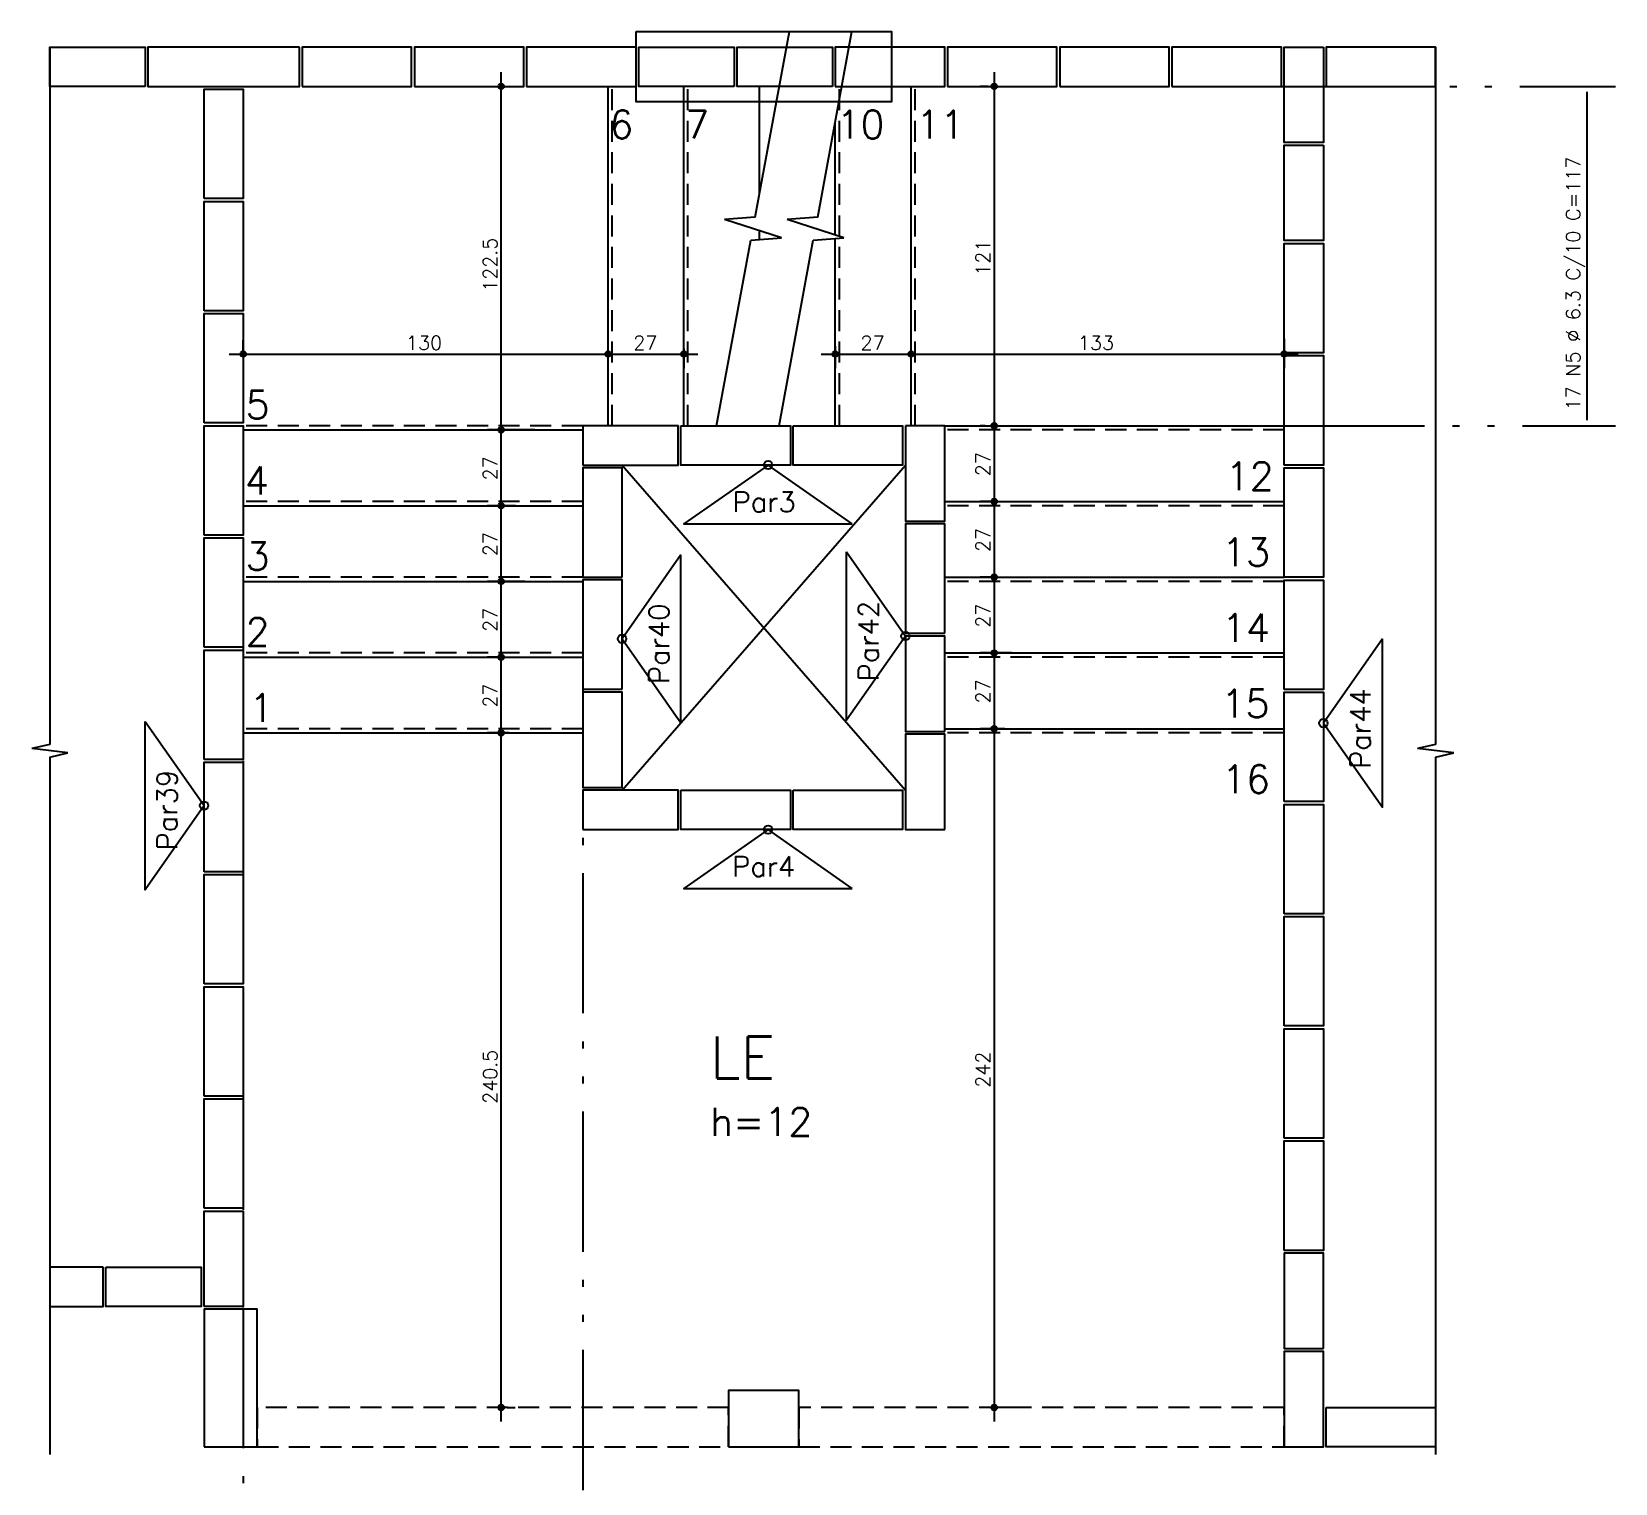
# Model space of a CAD drawing. Extents: x -1.9 to 86, y -1.6 to 60.9.
# Drawn here: x 14.95 to 37.53, y 19.7 to 40.4 of the extents above; entities that cross this region are included whole.
import ezdxf

# ---------------------------------------------------------------- set-up
doc = ezdxf.new("R2010")
doc.units = 0
doc.header["$MEASUREMENT"] = 0
doc.linetypes.add('ESTILO_TQS_0001', pattern=[0.45, 0.3, -0.15])
doc.linetypes.add('ESTILO_TQS_0004', pattern=[3.3, 2, -0.4, 0.05, -0.4, 0.05, -0.4])
for name, color, linetype in [('PENA_01', 1, 'CONTINUOUS'), ('PENA_02', 2, 'CONTINUOUS'), ('PENA_03', 3, 'CONTINUOUS'), ('PENA_05', 5, 'CONTINUOUS')]:
    doc.layers.add(name, color=color, linetype=linetype)
doc.styles.get("Standard").update_dxf_attribs({"font": 'ROMANS.SHX'})

msp = doc.modelspace()

# ---------------------------------------------------------------- linework, layer by layer
at = {"layer": 'PENA_01', "linetype": 'Continuous'}
for p, q in [((25.263, 37.754), (25.752, 40.398)), ((26.156, 37.754), (26.644, 40.398)), ((15.207, 40.178), (15.207, 30.234)), ((34.967, 40.178), (34.967, 30.234)), ((21.645, 34.518), (21.645, 39.818)), ((28.673, 39.818), (28.673, 34.578)), ((21.732, 39.618), (21.845, 39.618)), ((28.587, 39.618), (28.473, 39.618)), ((24.714, 34.778), (25.202, 37.422)), ((25.606, 34.778), (26.094, 37.422)), ((17.967, 35.798), (17.967, 36)), ((23.167, 35.92), (23.167, 36)), ((23.167, 35.92), (23.167, 36)), ((26.407, 35.912), (26.407, 35.6)), ((27.487, 35.99), (27.487, 36)), ((27.487, 35.99), (27.487, 36)), ((32.807, 36.019), (32.807, 35.6)), ((17.767, 35.8), (23.367, 35.8)), ((22.967, 35.8), (24.447, 35.8)), ((24.247, 35.88), (24.247, 35.6)), ((26.207, 35.8), (27.687, 35.8)), ((27.287, 35.8), (33.007, 35.8)), ((21.645, 33.438), (21.645, 34.918)), ((28.543, 34.778), (28.473, 34.778)), ((28.543, 34.778), (28.473, 34.778)), ((28.673, 34.978), (28.673, 33.498)), ((21.922, 34.718), (21.445, 34.718)), ((22.124, 34.718), (21.445, 34.718)), ((28.673, 33.898), (28.673, 32.418)), ((21.645, 32.358), (21.645, 33.838)), ((28.694, 33.698), (28.473, 33.698)), ((28.694, 33.698), (28.473, 33.698)), ((21.848, 33.638), (21.445, 33.638)), ((21.848, 33.638), (21.445, 33.638)), ((21.645, 31.278), (21.645, 32.758)), ((28.673, 32.818), (28.673, 31.338)), ((21.982, 32.558), (21.445, 32.558)), ((21.782, 32.558), (21.445, 32.558)), ((28.694, 32.618), (28.473, 32.618)), ((28.694, 32.618), (28.473, 32.618)), ((21.645, 30.198), (21.645, 31.678)), ((28.673, 31.738), (28.673, 30.258)), ((21.671, 31.478), (21.445, 31.478)), ((21.671, 31.478), (21.445, 31.478)), ((28.919, 31.538), (28.473, 31.538)), ((28.919, 31.538), (28.473, 31.538)), ((21.645, 20.578), (21.645, 30.598)), ((28.673, 30.658), (28.673, 20.578)), ((20.587, 30.398), (21.845, 30.398)), ((21.757, 30.398), (21.445, 30.398)), ((28.826, 30.458), (28.473, 30.458)), ((28.826, 30.458), (28.473, 30.458)), ((15.207, 30.052), (15.207, 20.108)), ((34.967, 30.052), (34.967, 20.108)), ((21.727, 20.778), (21.845, 20.778)), ((29.147, 20.778), (28.473, 20.778))]:
    msp.add_line(p, q, dxfattribs=at)
at = {"layer": 'PENA_01', "linetype": 'ESTILO_TQS_0001'}
for p, q in [((23.227, 34.778), (23.227, 39.618)), ((24.307, 34.778), (24.307, 39.618)), ((26.467, 34.778), (26.467, 39.618)), ((27.547, 34.778), (27.547, 39.618)), ((22.807, 34.778), (17.967, 34.778)), ((32.807, 34.718), (27.967, 34.718)), ((22.807, 33.698), (17.967, 33.698)), ((32.807, 33.638), (27.967, 33.638)), ((22.807, 32.618), (17.967, 32.618)), ((32.807, 32.558), (27.967, 32.558)), ((22.807, 31.538), (17.967, 31.538)), ((32.807, 31.478), (27.967, 31.478)), ((22.807, 30.458), (17.967, 30.458)), ((32.807, 30.398), (27.967, 30.398))]:
    msp.add_line(p, q, dxfattribs=at)
at = {"layer": 'PENA_01', "linetype": 'ESTILO_TQS_0004'}
for p, q in [((32.767, 39.618), (37.529, 39.618)), ((32.807, 34.778), (37.529, 34.778)), ((17.967, 32.398), (17.967, 16.951)), ((22.807, 31.799), (22.807, 16.951))]:
    msp.add_line(p, q, dxfattribs=at)
at = {"layer": 'PENA_01', "linetype": 'Continuous'}
for points in [[(16.567, 39.618), (15.207, 39.618), (15.207, 40.178), (16.567, 40.178), (16.567, 39.618)], [(18.767, 40.178), (16.607, 40.178), (16.607, 39.618), (18.767, 39.618), (18.767, 40.178)], [(18.807, 39.618), (20.367, 39.618), (20.367, 40.178), (18.807, 40.178), (18.807, 39.618)], [(20.407, 39.618), (21.967, 39.618), (21.967, 40.178), (20.407, 40.178), (20.407, 39.618)], [(22.007, 39.618), (23.567, 39.618), (23.567, 40.178), (22.007, 40.178), (22.007, 39.618)], [(24.967, 39.618), (23.607, 39.618), (23.607, 40.178), (24.967, 40.178), (24.967, 39.618)], [(26.367, 39.618), (25.007, 39.618), (25.007, 40.178), (26.367, 40.178), (26.367, 39.618)], [(26.407, 39.618), (27.967, 39.618), (27.967, 40.178), (26.407, 40.178), (26.407, 39.618)], [(28.007, 39.618), (29.567, 39.618), (29.567, 40.178), (28.007, 40.178), (28.007, 39.618)], [(29.607, 39.618), (31.167, 39.618), (31.167, 40.178), (29.607, 40.178), (29.607, 39.618)], [(31.207, 39.618), (32.767, 39.618), (32.767, 40.178), (31.207, 40.178), (31.207, 39.618)], [(33.367, 40.178), (33.367, 38.818), (32.807, 38.818), (32.807, 40.178), (33.367, 40.178)], [(33.407, 39.618), (34.967, 39.618), (34.967, 40.178), (33.407, 40.178), (33.407, 39.618)], [(17.407, 38.018), (17.407, 39.578), (17.967, 39.578), (17.967, 38.018), (17.407, 38.018)], [(33.367, 38.778), (33.367, 37.418), (32.807, 37.418), (32.807, 38.778), (33.367, 38.778)], [(17.407, 36.418), (17.407, 37.978), (17.967, 37.978), (17.967, 36.418), (17.407, 36.418)], [(32.807, 35.818), (32.807, 37.378), (33.367, 37.378), (33.367, 35.818), (32.807, 35.818)], [(17.407, 34.818), (17.407, 36.378), (17.967, 36.378), (17.967, 34.818), (17.407, 34.818)], [(32.807, 34.218), (32.807, 35.778), (33.367, 35.778), (33.367, 34.218), (32.807, 34.218)], [(17.407, 33.218), (17.407, 34.778), (17.967, 34.778), (17.967, 33.218), (17.407, 33.218)], [(22.807, 34.218), (24.167, 34.218), (24.167, 34.778), (22.807, 34.778), (22.807, 34.218)], [(24.207, 34.778), (25.767, 34.778), (25.767, 34.218), (24.207, 34.218), (24.207, 34.778)], [(25.807, 34.778), (27.367, 34.778), (27.367, 34.218), (25.807, 34.218), (25.807, 34.778)], [(27.407, 34.778), (27.407, 33.418), (27.967, 33.418), (27.967, 34.778), (27.407, 34.778)], [(23.367, 32.619), (23.367, 34.179), (22.807, 34.179), (22.807, 32.619), (23.367, 32.619)], [(23.367, 34.218), (27.407, 29.579)], [(23.367, 29.579), (27.407, 34.218)], [(32.807, 32.618), (32.807, 34.178), (33.367, 34.178), (33.367, 32.618), (32.807, 32.618)], [(27.967, 31.819), (27.967, 33.379), (27.407, 33.379), (27.407, 31.819), (27.967, 31.819)], [(17.407, 31.618), (17.407, 33.178), (17.967, 33.178), (17.967, 31.618), (17.407, 31.618)], [(23.367, 31.019), (23.367, 32.579), (22.807, 32.579), (22.807, 31.019), (23.367, 31.019)], [(32.807, 31.018), (32.807, 32.578), (33.367, 32.578), (33.367, 31.018), (32.807, 31.018)], [(27.967, 30.419), (27.967, 31.779), (27.407, 31.779), (27.407, 30.419), (27.967, 30.419)], [(17.407, 30.018), (17.407, 31.578), (17.967, 31.578), (17.967, 30.018), (17.407, 30.018)], [(22.807, 30.979), (22.807, 29.619), (23.367, 29.619), (23.367, 30.979), (22.807, 30.979)], [(32.807, 29.418), (32.807, 30.978), (33.367, 30.978), (33.367, 29.418), (32.807, 29.418)], [(27.967, 29.019), (27.967, 30.379), (27.407, 30.379), (27.407, 29.019), (27.967, 29.019)], [(17.407, 28.418), (17.407, 29.978), (17.967, 29.978), (17.967, 28.418), (17.407, 28.418)], [(22.807, 29.019), (24.167, 29.019), (24.167, 29.579), (22.807, 29.579), (22.807, 29.019)], [(24.207, 29.579), (25.767, 29.579), (25.767, 29.019), (24.207, 29.019), (24.207, 29.579)], [(25.807, 29.579), (27.367, 29.579), (27.367, 29.019), (25.807, 29.019), (25.807, 29.579)], [(32.807, 27.818), (32.807, 29.378), (33.367, 29.378), (33.367, 27.818), (32.807, 27.818)], [(17.407, 26.818), (17.407, 28.378), (17.967, 28.378), (17.967, 26.818), (17.407, 26.818)], [(32.807, 26.218), (32.807, 27.778), (33.367, 27.778), (33.367, 26.218), (32.807, 26.218)], [(17.407, 25.218), (17.407, 26.778), (17.967, 26.778), (17.967, 25.218), (17.407, 25.218)], [(32.807, 24.618), (32.807, 26.178), (33.367, 26.178), (33.367, 24.618), (32.807, 24.618)], [(17.407, 23.618), (17.407, 25.178), (17.967, 25.178), (17.967, 23.618), (17.407, 23.618)], [(32.807, 23.018), (32.807, 24.578), (33.367, 24.578), (33.367, 23.018), (32.807, 23.018)], [(17.407, 22.218), (17.407, 23.578), (17.967, 23.578), (17.967, 22.218), (17.407, 22.218)], [(33.367, 21.618), (33.367, 22.978), (32.807, 22.978), (32.807, 21.618), (33.367, 21.618)], [(15.207, 22.218), (15.967, 22.218), (15.967, 22.778)], [(15.967, 22.778), (15.207, 22.778)], [(16.007, 22.778), (17.367, 22.778), (17.367, 22.218), (16.007, 22.218), (16.007, 22.778)], [(33.407, 20.778), (34.967, 20.778), (34.967, 20.218), (33.407, 20.218), (33.407, 20.778)]]:
    msp.add_lwpolyline(points, dxfattribs=at)
at = {"layer": 'PENA_01', "linetype": 'ESTILO_TQS_0001'}
for points in [[(18.167, 20.218), (24.887, 20.218), (24.887, 20.778), (18.167, 20.778), (18.167, 20.218)], [(25.887, 20.218), (32.807, 20.218), (32.807, 20.778), (25.887, 20.778), (25.887, 20.218)]]:
    msp.add_lwpolyline(points, dxfattribs=at)
at = {"layer": 'PENA_02', "linetype": 'Continuous'}
for points in [[(23.167, 34.778), (23.167, 39.618)], [(24.247, 34.778), (24.247, 39.618)], [(25.327, 38.098), (25.327, 39.618)], [(27.487, 34.778), (27.487, 39.618)], [(26.407, 37.496), (26.407, 39.114)], [(25.327, 37.431), (25.327, 37.557)], [(26.407, 34.778), (26.407, 37.446)], [(27.967, 34.778), (32.807, 34.778)], [(17.967, 34.718), (22.807, 34.718)], [(27.967, 33.698), (32.807, 33.698)], [(17.967, 33.638), (22.807, 33.638)], [(17.967, 32.558), (22.807, 32.558)], [(27.967, 32.618), (32.807, 32.618)], [(17.967, 31.478), (22.807, 31.478)], [(27.967, 31.538), (32.807, 31.538)], [(17.967, 30.398), (22.807, 30.398)], [(27.967, 30.458), (32.807, 30.458)], [(17.407, 20.218), (18.167, 20.218), (18.167, 22.178), (17.407, 22.178), (17.407, 20.218)], [(32.807, 20.218), (33.367, 20.218), (33.367, 21.578), (32.807, 21.578), (32.807, 20.218)], [(24.887, 20.218), (25.887, 20.218), (25.887, 21.018), (24.887, 21.018), (24.887, 20.218)]]:
    msp.add_lwpolyline(points, dxfattribs=at)
for centre, radius in [((21.645, 39.618), 0.04), ((21.645, 39.618), 0.02), ((28.673, 39.618), 0.04), ((28.673, 39.618), 0.02), ((17.967, 35.8), 0.04), ((17.967, 35.8), 0.02), ((23.167, 35.8), 0.04), ((23.167, 35.8), 0.04), ((23.167, 35.8), 0.02), ((23.167, 35.8), 0.02), ((24.247, 35.8), 0.04), ((24.247, 35.8), 0.02), ((26.407, 35.8), 0.04), ((26.407, 35.8), 0.02), ((27.487, 35.8), 0.04), ((27.487, 35.8), 0.04), ((27.487, 35.8), 0.02), ((27.487, 35.8), 0.02), ((32.807, 35.8), 0.04), ((32.807, 35.8), 0.02), ((28.673, 34.778), 0.04), ((28.673, 34.778), 0.04), ((28.673, 34.778), 0.02), ((28.673, 34.778), 0.02), ((21.645, 34.718), 0.04), ((21.645, 34.718), 0.04), ((21.645, 34.718), 0.02), ((21.645, 34.718), 0.02), ((21.645, 33.638), 0.04), ((21.645, 33.638), 0.04), ((21.645, 33.638), 0.02), ((21.645, 33.638), 0.02), ((28.673, 33.698), 0.04), ((28.673, 33.698), 0.04), ((28.673, 33.698), 0.02), ((28.673, 33.698), 0.02), ((21.645, 32.558), 0.04), ((21.645, 32.558), 0.04), ((21.645, 32.558), 0.02), ((21.645, 32.558), 0.02), ((28.673, 32.618), 0.04), ((28.673, 32.618), 0.04), ((28.673, 32.618), 0.02), ((28.673, 32.618), 0.02), ((21.645, 31.478), 0.04), ((21.645, 31.478), 0.04), ((21.645, 31.478), 0.02), ((21.645, 31.478), 0.02), ((28.673, 31.538), 0.04), ((28.673, 31.538), 0.04), ((28.673, 31.538), 0.02), ((28.673, 31.538), 0.02), ((28.673, 30.458), 0.04), ((28.673, 30.458), 0.04), ((21.645, 30.398), 0.04), ((21.645, 30.398), 0.04), ((21.645, 30.398), 0.02), ((21.645, 30.398), 0.02), ((28.673, 30.458), 0.02), ((28.673, 30.458), 0.02), ((21.645, 20.778), 0.04), ((21.645, 20.778), 0.02), ((28.673, 20.778), 0.04), ((28.673, 20.778), 0.02)]:
    msp.add_circle(centre, radius, dxfattribs=at)
at = {"layer": 'PENA_03', "linetype": 'Continuous'}
for p, q in [((21.532, 39.618), (21.532, 39.618)), ((28.787, 39.618), (28.787, 39.618)), ((25.263, 37.754), (24.827, 37.72)), ((25.638, 37.456), (24.827, 37.72)), ((26.156, 37.754), (25.719, 37.72)), ((26.531, 37.456), (25.719, 37.72)), ((25.202, 37.422), (25.638, 37.456)), ((26.094, 37.422), (26.531, 37.456)), ((32.807, 36.219), (32.807, 36.219)), ((24.247, 36.08), (24.247, 36.08)), ((26.407, 36.112), (26.407, 36.112)), ((23.167, 35.72), (23.167, 35.72)), ((23.167, 35.72), (23.167, 35.72)), ((27.487, 35.79), (27.487, 35.79)), ((27.487, 35.79), (27.487, 35.79)), ((17.967, 35.598), (17.967, 35.598)), ((28.743, 34.778), (28.743, 34.778)), ((28.743, 34.778), (28.743, 34.778)), ((22.122, 34.718), (22.122, 34.718)), ((22.324, 34.718), (22.324, 34.718)), ((28.894, 33.698), (28.894, 33.698)), ((28.894, 33.698), (28.894, 33.698)), ((22.048, 33.638), (22.048, 33.638)), ((22.048, 33.638), (22.048, 33.638)), ((21.982, 32.558), (21.982, 32.558)), ((22.182, 32.558), (22.182, 32.558)), ((28.894, 32.618), (28.894, 32.618)), ((28.894, 32.618), (28.894, 32.618)), ((21.871, 31.478), (21.871, 31.478)), ((21.871, 31.478), (21.871, 31.478)), ((29.119, 31.538), (29.119, 31.538)), ((29.119, 31.538), (29.119, 31.538)), ((20.387, 30.398), (20.387, 30.398)), ((21.957, 30.398), (21.957, 30.398)), ((29.026, 30.458), (29.026, 30.458)), ((29.026, 30.458), (29.026, 30.458)), ((15.207, 30.234), (14.95, 30.174)), ((15.464, 30.113), (14.95, 30.174)), ((15.207, 30.052), (15.464, 30.113)), ((34.967, 30.234), (34.71, 30.174)), ((35.224, 30.113), (34.71, 30.174)), ((34.967, 30.052), (35.224, 30.113)), ((21.527, 20.778), (21.527, 20.778)), ((29.347, 20.778), (29.347, 20.778))]:
    msp.add_line(p, q, dxfattribs=at)
for points in [[(23.567, 40.398), (27.207, 40.398), (27.207, 39.398), (23.567, 39.398), (23.567, 40.398)], [(26.649, 33.378), (25.449, 34.218), (24.249, 33.378), (26.649, 33.378)], [(26.567, 32.979), (27.407, 31.779), (26.567, 30.579), (26.567, 32.979)], [(24.207, 32.939), (23.367, 31.739), (24.207, 30.539), (24.207, 32.939)], [(34.207, 31.737), (33.367, 30.537), (34.207, 29.337), (34.207, 31.737)], [(16.567, 30.561), (17.407, 29.361), (16.567, 28.161), (16.567, 30.561)], [(26.649, 28.179), (25.449, 29.019), (24.249, 28.179), (26.649, 28.179)]]:
    msp.add_lwpolyline(points, dxfattribs=at)
for centre in [(25.449, 34.218), (27.407, 31.779), (23.367, 31.739), (33.367, 30.537), (17.407, 29.361), (25.449, 29.019)]:
    msp.add_circle(centre, 0.06, dxfattribs=at)
at = {"layer": 'PENA_05', "linetype": 'Continuous'}
msp.add_line((37.129, 34.858), (37.129, 39.538), dxfattribs=at)

# ---------------------------------------------------------------- texts
at = {"layer": 'PENA_03', "linetype": 'Continuous'}
for s, height, p in [('6', 0.4, (23.187, 38.874)), ('7', 0.4, (24.267, 38.874)), ('10', 0.4, (26.424, 38.874)), ('11', 0.4, (27.563, 38.874)), ('130', 0.2, (20.287, 35.86)), ('27', 0.2, (23.527, 35.86)), ('27', 0.2, (26.767, 35.86)), ('133', 0.2, (29.867, 35.86)), ('5', 0.4, (17.999, 34.877)), ('4', 0.4, (17.99, 33.797)), ('12', 0.4, (31.972, 33.857)), ('Par3', 0.288, (24.942, 33.548)), ('3', 0.4, (17.999, 32.717)), ('13', 0.4, (31.92, 32.777)), ('14', 0.4, (31.92, 31.697)), ('2', 0.4, (17.999, 31.637)), ('1', 0.4, (18.05, 30.557)), ('15', 0.4, (31.912, 30.617)), ('16', 0.4, (31.92, 29.537)), ('Par4', 0.288, (24.935, 28.349)), ('LE', 0.6, (24.622, 25.468)), ('h=12', 0.4, (24.622, 24.652))]:
    msp.add_text(s, height=height, dxfattribs=at).set_placement(p)
for s, height, p in [('17 N5 %%c 6.3 C/10 C=117', 0.2, (37.029, 34.998)), ('122.5', 0.2, (21.585, 36.688)), ('121', 0.2, (28.613, 36.918)), ('27', 0.2, (28.613, 34.058)), ('27', 0.2, (21.585, 33.998)), ('27', 0.2, (21.585, 32.918)), ('27', 0.2, (28.613, 32.978)), ('27', 0.2, (21.585, 31.838)), ('Par40', 0.288, (24.037, 31.095)), ('Par42', 0.288, (27.025, 31.134)), ('27', 0.2, (28.613, 31.898)), ('27', 0.2, (21.585, 30.758)), ('27', 0.2, (28.613, 30.818)), ('Par44', 0.288, (34.037, 29.886)), ('Par39', 0.288, (17.025, 28.723)), ('240.5', 0.2, (21.585, 25.108)), ('242', 0.2, (28.613, 25.338))]:
    msp.add_text(s, height=height, rotation=90, dxfattribs=at).set_placement(p)

doc.saveas('drawing.dxf')
